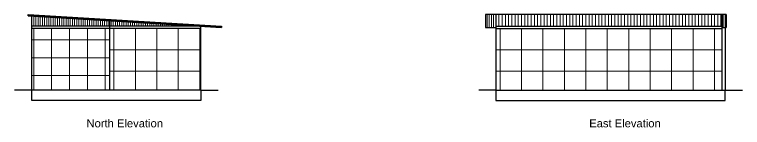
# Model space of a CAD drawing. Header units: inches. Extents: x 352731 to 371558, y -52658 to -39161.
# Drawn here: x 362489 to 363761, y -51061 to -50863 of the extents above; entities that cross this region are included whole.
import ezdxf

# ---------------------------------------------------------------- set-up
doc = ezdxf.new("R2010")
doc.units = ezdxf.units.IN
doc.header["$LTSCALE"] = 2
doc.header["$MEASUREMENT"] = 0
doc.layers.get('0').update_dxf_attribs({"linetype": 'CONTINUOUS'})
doc.layers.add('1', color=7, linetype='CONTINUOUS', lineweight=13)
doc.layers.add('steps', color=253, linetype='CONTINUOUS', lineweight=20)
doc.styles.get("Standard").update_dxf_attribs({"font": 'ARIALN.TTF'})

msp = doc.modelspace()

# ---------------------------------------------------------------- hatches: boundary and pattern name
at = {"layer": '1', "ltscale": 5}
h = msp.add_hatch(dxfattribs=at)
h.set_pattern_fill('ANSI37', color=256, scale=250, angle=45, style=0)
h.set_pattern_definition([(90, (1400084.873, -780251.372), (-31.25, 0), []), (180, (1400084.873, -780251.372), (-2e-15, -31.25), [])])
h.paths.add_polyline_path([(362655.2, -50887.8), (362518.9, -50887.8), (362518.9, -50995.8), (362655.2, -50995.8)])
h = msp.add_hatch(dxfattribs=at)
h.set_pattern_fill('ANSI37', color=256, scale=300, angle=45, style=0)
h.paths.add_polyline_path([(362814.7, -50887.8), (362655.2, -50887.8), (362655.2, -50995.8), (362814.7, -50995.8)])
h = msp.add_hatch(dxfattribs=at)
h.set_pattern_fill('ANSI37', color=256, scale=300, angle=45, style=0)
h.paths.add_polyline_path([(363726, -50887.8), (363330.2, -50887.8), (363330.2, -50995.8), (363726, -50995.8)])
at = {"layer": 'steps', "ltscale": 0.3}
h = msp.add_hatch(dxfattribs=at)
h.set_pattern_fill('ANSI31', scale=30, angle=45)
h.set_pattern_definition([(90, (692.5836, 0), (-3.75, 0), [])])
h.paths.add_polyline_path([(362814.7, -50883.8), (362518.9, -50865.8), (362518.9, -50883.8)])
h = msp.add_hatch(dxfattribs=at)
h.set_pattern_fill('ANSI31', scale=30, angle=45)
h.paths.add_polyline_path([(363312.2, -50886), (363330.2, -50886), (363330.2, -50863.4), (363312.2, -50863.4)])
h = msp.add_hatch(dxfattribs=at)
h.set_pattern_fill('ANSI31', scale=45, angle=45)
h.paths.add_polyline_path([(363726, -50883.8), (363726, -50863.4), (363330.2, -50863.4), (363330.2, -50883.8)])
h = msp.add_hatch(dxfattribs=at)
h.set_pattern_fill('ANSI31', scale=30, angle=45)
h.paths.add_polyline_path([(363733, -50863.4), (363726, -50863.4), (363726, -50886), (363733, -50886)])

# ---------------------------------------------------------------- linework, layer by layer
at = {"ltscale": 0.5}
for p, q in [((362512.7, -50863.4), (362850.7, -50884)), ((362512.7, -50865.4), (362512.7, -50863.4)), ((362512.7, -50864.4), (362850.7, -50885)), ((362512.7, -50865.4), (362850.7, -50886)), ((362518.9, -50995.8), (362518.9, -50865.8)), ((363733, -50863.4), (363312.2, -50863.4)), ((363312.2, -50863.4), (363312.2, -50886)), ((363330.2, -50863.4), (363330.2, -50995.8)), ((363726, -50995.8), (363726, -50863.4)), ((363733, -50863.4), (363733, -50886)), ((362655.2, -50995.8), (362655.2, -50872.1)), ((362814.7, -50883.8), (362518.9, -50883.8)), ((362814.7, -50887.8), (362518.9, -50887.8)), ((362814.7, -50995.8), (362814.7, -50883.8)), ((362850.7, -50884), (362850.7, -50886)), ((363312.2, -50886), (363330.2, -50886)), ((363330.2, -50883.8), (363726, -50883.8)), ((363330.2, -50887.8), (363726, -50887.8)), ((363726, -50886), (363733, -50886)), ((363731.2, -50886), (363731.2, -50995.8)), ((362518.9, -50995.8), (362488.9, -50995.8)), ((362814.7, -50995.8), (362518.9, -50995.8)), ((362518.9, -51013.8), (362518.9, -50995.8)), ((362814.7, -50995.8), (362844.7, -50995.8)), ((362814.7, -50995.8), (362814.7, -51013.8)), ((363330.2, -50995.8), (363300.2, -50995.8)), ((363330.2, -50995.8), (363731.2, -50995.8)), ((363330.2, -50995.8), (363330.2, -51013.8)), ((363731.2, -50995.8), (363761.2, -50995.8)), ((363731.2, -51013.8), (363731.2, -50995.8)), ((362814.7, -51013.8), (362518.9, -51013.8)), ((363330.2, -51013.8), (363731.2, -51013.8))]:
    msp.add_line(p, q, dxfattribs=at)

# ---------------------------------------------------------------- texts
at = {"color": 7, "linetype": 'ByBlock', "lineweight": 5, "char_height": 14, "width": 235.547, "attachment_point": 5}
for s, insert in [('{\\fArial CE|b0|i0|c0|p34;North Elevation}', (362681.5, -51053.7)), ('{\\fArial CE|b0|i0|c0|p34;East Elevation}', (363555.9, -51053.7))]:
    msp.add_mtext(s, dxfattribs=dict(at, insert=insert))

doc.saveas('drawing.dxf')
